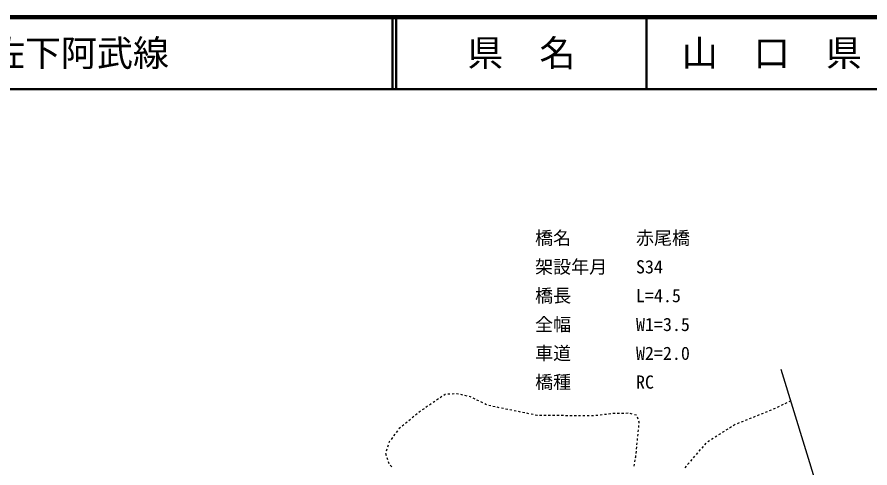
# Model space of a CAD drawing. Units: millimetres, scale not verified. Extents: x 40000 to 680000, y 20000 to 380000.
# Drawn here: x 245654 to 363994, y 317404 to 380000 of the extents above; entities that cross this region are included whole.
import ezdxf
from ezdxf.enums import TextEntityAlignment as Align

# ---------------------------------------------------------------- set-up
doc = ezdxf.new("R2010")
doc.units = ezdxf.units.MM
doc.header["$LTSCALE"] = 1000
for name, color, linetype, lineweight in [('M-BGD', 7, 'Continuous', 25), ('M-BMK-SRVR', 3, 'Continuous', 25), ('M-TTL', 2, 'Continuous', 140), ('M-TTL-LINE', 7, 'Continuous', 50)]:
    doc.layers.add(name, color=color, linetype=linetype, lineweight=lineweight)
doc.layers.add('M-STR-STR1', color=1, linetype='Continuous')
doc.layers.add('M-TTL-TXT', color=7, linetype='Continuous')
doc.styles.add('ＭＳ ゴシック', font='')
doc.styles.get('ＭＳ ゴシック').set_extended_font_data('MS Gothic')

msp = doc.modelspace()

# ---------------------------------------------------------------- linework, layer by layer
at = {"layer": 'M-BGD'}
for p, q in [((303619, 326640), (303371, 326472)), ((304117, 326976), (303868, 326808)), ((304614, 327311), (304365, 327143)), ((305057, 327610), (304863, 327479)), ((305123, 327613), (305057, 327610)), ((305722, 327643), (305422, 327628)), ((306321, 327673), (306022, 327658)), ((306694, 327692), (306621, 327688)), ((306916, 327643), (306694, 327692)), ((307502, 327516), (307209, 327580)), ((308088, 327389), (307795, 327452)), ((308577, 327282), (308381, 327325)), ((308666, 327238), (308577, 327282)), ((309203, 326969), (308935, 327104)), ((309740, 326701), (309471, 326835)), ((353012, 326712), (352742, 326582)), ((302127, 325633), (301879, 325465)), ((302625, 325969), (302376, 325801)), ((303122, 326304), (302873, 326137)), ((310276, 326433), (310008, 326567)), ((310813, 326164), (310545, 326299)), ((311388, 326006), (311094, 326066)), ((311976, 325887), (311682, 325947)), ((312563, 325767), (312269, 325827)), ((313151, 325647), (312857, 325707)), ((313739, 325528), (313445, 325587)), ((314327, 325408), (314033, 325468)), ((350849, 325673), (350579, 325543)), ((351390, 325933), (351120, 325803)), ((351931, 326193), (351660, 326063)), ((352472, 326452), (352201, 326323)), ((300705, 324533), (300473, 324343)), ((301168, 324914), (300937, 324723)), ((301632, 325295), (301400, 325104)), ((314915, 325288), (314621, 325348)), ((315503, 325168), (315209, 325228)), ((316091, 325049), (315797, 325109)), ((316679, 324929), (316385, 324989)), ((317267, 324809), (316973, 324869)), ((317788, 324703), (317561, 324750)), ((317856, 324703), (317788, 324703)), ((318456, 324696), (318156, 324699)), ((319056, 324690), (318756, 324693)), ((319656, 324684), (319356, 324687)), ((320256, 324677), (319956, 324680)), ((320856, 324671), (320556, 324674)), ((321456, 324665), (321156, 324668)), ((322056, 324658), (321756, 324661)), ((322656, 324652), (322356, 324655)), ((323256, 324645), (322956, 324649)), ((323856, 324639), (323556, 324642)), ((324456, 324633), (324156, 324636)), ((325056, 324626), (324756, 324630)), ((325524, 324621), (325356, 324623)), ((325655, 324636), (325524, 324621)), ((326251, 324705), (325953, 324670)), ((326847, 324773), (326549, 324739)), ((327443, 324841), (327145, 324807)), ((328039, 324909), (327741, 324875)), ((328390, 324949), (328338, 324943)), ((328637, 324954), (328390, 324949)), ((329237, 324965), (328937, 324959)), ((329837, 324976), (329537, 324971)), ((330437, 324988), (330137, 324982)), ((331020, 324866), (330731, 324944)), ((331600, 324710), (331310, 324788)), ((331833, 324168), (331724, 324447)), ((347515, 324318), (347236, 324207)), ((348072, 324540), (347793, 324429)), ((348629, 324762), (348351, 324651)), ((349187, 324985), (348908, 324874)), ((349744, 325207), (349465, 325096)), ((350302, 325429), (350023, 325318)), ((299314, 323390), (299082, 323200)), ((299778, 323771), (299546, 323581)), ((300241, 324152), (300009, 323962)), ((331915, 323002), (331945, 323300)), ((331992, 323762), (331943, 323888)), ((331975, 323598), (331992, 323762)), ((344779, 323107), (344525, 322947)), ((345286, 323428), (345033, 323268)), ((345842, 323652), (345564, 323541)), ((346400, 323874), (346121, 323763)), ((346957, 324096), (346679, 323985)), ((298088, 322090), (297907, 321850)), ((298449, 322568), (298269, 322329)), ((298671, 322861), (298630, 322808)), ((298851, 323009), (298671, 322861)), ((331793, 321808), (331824, 322106)), ((331854, 322405), (331884, 322703)), ((343258, 322145), (343004, 321985)), ((343765, 322466), (343511, 322305)), ((344272, 322786), (344018, 322626)), ((297279, 321019), (297231, 320868)), ((297364, 321132), (297279, 321019)), ((297726, 321611), (297545, 321371)), ((331672, 320614), (331702, 320912)), ((331733, 321211), (331763, 321509)), ((341242, 320848), (341045, 320622)), ((341737, 321183), (341483, 321022)), ((342244, 321503), (341990, 321343)), ((342751, 321824), (342497, 321664)), ((296957, 320011), (296866, 319725)), ((297140, 320582), (297049, 320297)), ((331551, 319420), (331581, 319718)), ((331611, 320017), (331642, 320315)), ((340453, 319944), (340256, 319717)), ((340847, 320396), (340650, 320170)), ((296775, 319439), (296774, 319436)), ((296774, 319436), (296871, 319153)), ((296968, 318869), (297066, 318585)), ((331386, 318232), (331434, 318528)), ((331483, 318824), (331501, 318931)), ((331501, 318931), (331520, 319122)), ((339271, 318586), (339081, 318353)), ((339664, 319039), (339466, 318813)), ((340058, 319491), (339861, 319265)), ((297163, 318301), (297260, 318017)), ((297424, 317778), (297649, 317581)), ((331288, 317640), (331337, 317936)), ((338512, 317656), (338322, 317424)), ((338892, 318121), (338702, 317889))]:
    msp.add_line(p, q, dxfattribs=at)
at = {"layer": 'M-BMK-SRVR'}
msp.add_line((361334, 299695), (351664, 331092), dxfattribs=at)
at = {"layer": 'M-TTL'}
msp.add_line((680000, 380000), (40000, 380000), dxfattribs=at)
at = {"layer": 'M-TTL-LINE'}
for p, q in [((297750, 380000), (297750, 370000)), ((298250, 380000), (298250, 370000)), ((333000, 380000), (333000, 370000)), ((40000, 370000), (680000, 370000))]:
    msp.add_line(p, q, dxfattribs=at)

# ---------------------------------------------------------------- texts
at = {"layer": 'M-STR-STR1', "style": 'ＭＳ ゴシック'}
for s, p in [('橋名', (317530, 347860)), ('赤尾橋', (331530, 347860)), ('架設年月', (317530, 343860)), ('S34', (331530, 343860)), ('橋長', (317530, 339860)), ('L=4.5', (331530, 339860)), ('全幅', (317530, 335860)), ('W1=3.5', (331530, 335860)), ('車道', (317530, 331860)), ('W2=2.0', (331530, 331860)), ('橋種', (317530, 327860)), ('RC', (331530, 327860))]:
    msp.add_text(s, height=1833, dxfattribs=at).set_placement(p, align=Align.BOTTOM_LEFT)
at = {"layer": 'M-TTL-TXT', "style": 'ＭＳ ゴシック'}
msp.add_text('一般県道高佐下阿武線', height=3666, dxfattribs=at).set_placement((216734, 375000), align=Align.MIDDLE_LEFT)
for s, p in [('県\u3000名', (315625, 375000)), ('山\u3000口\u3000県', (350375, 375000))]:
    msp.add_text(s, height=3666, dxfattribs=at).set_placement(p, align=Align.MIDDLE_CENTER)

doc.saveas('drawing.dxf')
